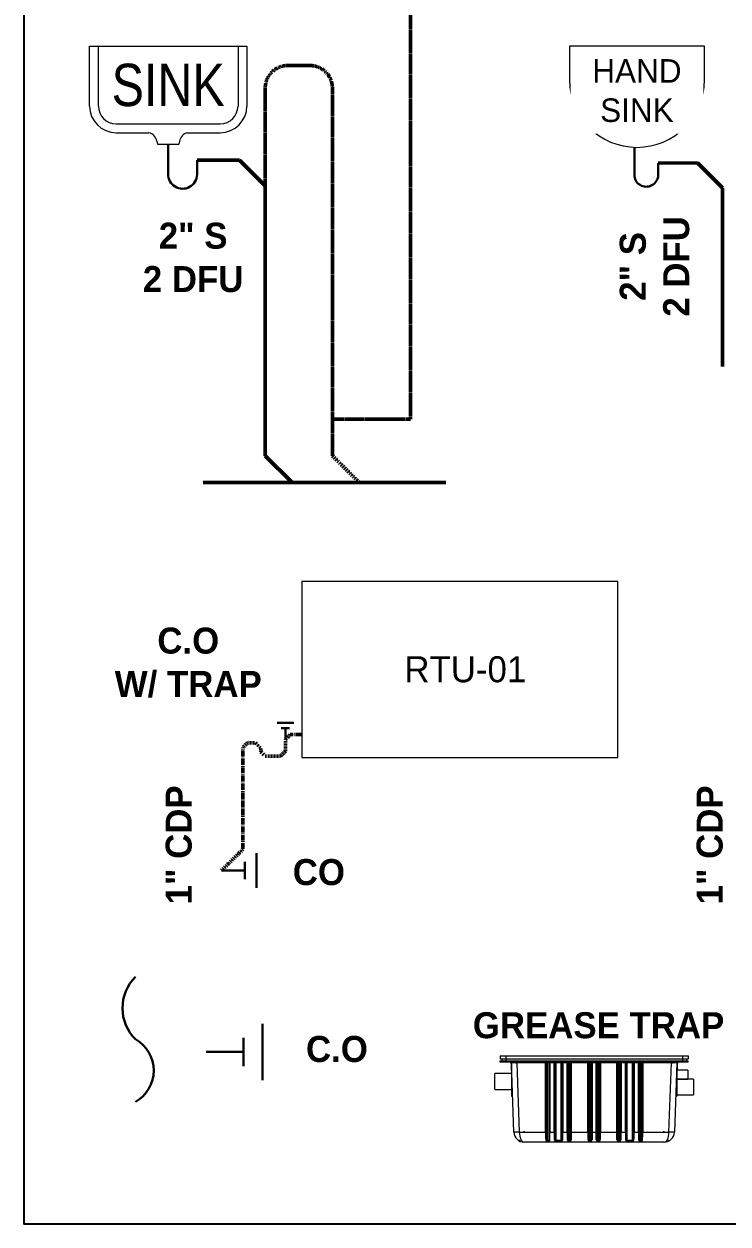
# Model space of a CAD drawing. Header units: inches. Extents: x 2025 to 34930, y -6955 to 4650.
# Drawn here: x 13358.6 to 13629, y -2790.8 to -2329.6 of the extents above; entities that cross this region are included whole.
import ezdxf
from ezdxf.enums import TextEntityAlignment as Align

# ---------------------------------------------------------------- set-up
doc = ezdxf.new("R2010")
doc.units = ezdxf.units.IN
doc.header["$MEASUREMENT"] = 0
doc.linetypes.add('DASHDOT', pattern=[1, 0.5, -0.25, 0, -0.25])
doc.linetypes.add('HIDDEN2', pattern=[0.1875, 0.125, -0.0625])
for name, color, linetype, lineweight in [('P-CDP PIPE', 62, 'DASHDOT', 50), ('P-DR-ACCESS.', 3, 'Continuous', 30), ('P-DR-PIPE', 30, 'Continuous', 50), ('P-DR-TEXT', 7, 'Continuous', 25), ('P-RISER-FIXT', 21, 'Continuous', 20), ('P-VENT', 132, 'HIDDEN2', 50)]:
    doc.layers.add(name, color=color, linetype=linetype, lineweight=lineweight)
doc.styles.add('ARIAL_NARROW', font='ARIALN.TTF')
doc.styles.add('BOO', font='GOTHIC.TTF', dxfattribs={"height": 6})

# ---------------------------------------------------------------- blocks, each defined once
blk = doc.blocks.new('A$Cb49b8052')
for p, q in [((-6, 3), (-6, -3)), ((-4, 1.5), (-4, -1.5)), ((-4, 0), (0, 0))]:
    blk.add_line(p, q)
blk = doc.blocks.new('A$Cdb63912b')
at = {"layer": 'P-RISER-FIXT'}
for p, q in [((-14.88, 18.56), (14.88, 18.56)), ((-14.88, 7.21), (-14.88, 18.56)), ((-13.2, 7.21), (-13.2, 18.56)), ((13.2, 18.56), (13.2, 7.21)), ((14.88, 18.56), (14.88, 7.21)), ((-9.82, 3.84), (9.82, 3.84)), ((-9.82, 2.15), (-3.63, 2.15)), ((-2.12, 0.53), (-2.03, 0)), ((-2.03, 0), (2.03, 0)), ((2.12, 0.53), (2.03, 0)), ((3.63, 2.15), (9.82, 2.15))]:
    blk.add_line(p, q, dxfattribs=at)
for centre, radius, start, end in [((-9.82, 7.21), 5.06, 180, 270), ((-9.82, 7.21), 3.38, 180, 270), ((9.82, 7.21), 5.06, 270, 0), ((9.82, 7.21), 3.38, 270, 0), ((-4.12, 0.18), 2.03, 10, 76.0928), ((4.12, 0.18), 2.03, 103.9072, 170)]:
    blk.add_arc(centre, radius, start, end, dxfattribs=at)
at = {"layer": 'P-RISER-FIXT', "style": 'ARIAL_NARROW'}
blk.add_text('SINK', height=8, rotation=360, dxfattribs=at).set_placement((0, 11.2), align=Align.MIDDLE_CENTER)
blk = doc.blocks.new('A$Cf21255d8')
for centre, radius, start, end in [((11.9, 12), 16.9, 134.7603, 225.2397), ((-6.79, -12), 13.79, 299.4871, 60.5129)]:
    blk.add_arc(centre, radius, start, end)
blk = doc.blocks.new('A$C98944e17')
blk.add_lwpolyline([(16.68, 83.4), (16.68, 75.06, -1), (-16.68, 75.06), (-16.68, 83.4)], format="xyb", close=True)
blk = doc.blocks.new('HS')
at = {"xscale": -1.555996796130919, "yscale": 1.555996796130919, "zscale": 1.555996796130919}
blk.add_blockref('A$C98944e17', (0, -112.59), dxfattribs=at)
at = {"insert": (0, 0), "char_height": 9.054, "width": 41.8482, "attachment_point": 5, "style": 'BOO', "bg_fill": 2}
blk.add_mtext('HAND\\PSINK', dxfattribs=at)
blk = doc.blocks.new('SW_CENTERMARKSYMBOL_0')
at = {"color": 0, "linetype": 'Continuous', "lineweight": 0}
for q in [(-0.007, 0), (0, 0.007), (0, -0.007), (0.007, 0)]:
    blk.add_line((0, 0), q, dxfattribs=at)
blk = doc.blocks.new('SW_CENTERMARKSYMBOL_1')
at = {"color": 0, "linetype": 'Continuous', "lineweight": 0}
for q in [(-0.007, 0), (0, 0.007), (0, -0.007), (0.007, 0)]:
    blk.add_line((0, 0), q, dxfattribs=at)
blk = doc.blocks.new('SW_CENTERMARKSYMBOL_2')
at = {"color": 0, "linetype": 'Continuous', "lineweight": 0}
for q in [(-0.007, 0), (0, 0.007), (0, -0.007), (0.007, 0)]:
    blk.add_line((0, 0), q, dxfattribs=at)
blk = doc.blocks.new('SW_CENTERMARKSYMBOL_3')
at = {"color": 0, "linetype": 'Continuous', "lineweight": 0}
for q in [(-0.007, 0), (0, 0.007), (0, -0.007), (0.007, 0)]:
    blk.add_line((0, 0), q, dxfattribs=at)
blk = doc.blocks.new('SW_CENTERMARKSYMBOL_4')
at = {"color": 0, "linetype": 'Continuous', "lineweight": 0}
for q in [(-0.007, 0), (0, 0.007), (0, -0.007), (0.007, 0)]:
    blk.add_line((0, 0), q, dxfattribs=at)
blk = doc.blocks.new('SW_CENTERMARKSYMBOL_5')
at = {"color": 0, "linetype": 'Continuous', "lineweight": 0}
for q in [(-0.007, 0), (0, 0.007), (0, -0.007), (0.007, 0)]:
    blk.add_line((0, 0), q, dxfattribs=at)
blk = doc.blocks.new('SW_CENTERMARKSYMBOL_6')
at = {"color": 0, "linetype": 'Continuous', "lineweight": 0}
for q in [(-0.007, 0), (0, 0.007), (0, -0.007), (0.007, 0)]:
    blk.add_line((0, 0), q, dxfattribs=at)
blk = doc.blocks.new('SW_CENTERMARKSYMBOL_7')
at = {"color": 0, "linetype": 'Continuous', "lineweight": 0}
for q in [(-0.007, 0), (0, 0.007), (0, -0.007), (0.007, 0)]:
    blk.add_line((0, 0), q, dxfattribs=at)
blk = doc.blocks.new('SW_CENTERMARKSYMBOL_8')
at = {"color": 0, "linetype": 'Continuous', "lineweight": 0}
for q in [(-0.007, 0), (0, 0.007), (0, -0.007), (0.007, 0)]:
    blk.add_line((0, 0), q, dxfattribs=at)
blk = doc.blocks.new('SW_CENTERMARKSYMBOL_9')
at = {"color": 0, "linetype": 'Continuous', "lineweight": 0}
for q in [(-0.007, 0), (0, 0.007), (0, -0.007), (0.007, 0)]:
    blk.add_line((0, 0), q, dxfattribs=at)
blk = doc.blocks.new('SW_CENTERMARKSYMBOL_10')
at = {"color": 0, "linetype": 'Continuous', "lineweight": 0}
for q in [(-0.007, 0), (0, 0.007), (0, -0.007), (0.007, 0)]:
    blk.add_line((0, 0), q, dxfattribs=at)
blk = doc.blocks.new('SW_CENTERMARKSYMBOL_11')
at = {"color": 0, "linetype": 'Continuous', "lineweight": 0}
for q in [(-0.007, 0), (0, 0.007), (0, -0.007), (0.007, 0)]:
    blk.add_line((0, 0), q, dxfattribs=at)
blk = doc.blocks.new('GT')
at = {"linetype": 'Continuous', "lineweight": 15}
for p, q in [((-36.05, 0), (-36.05, -1.06)), ((-36.05, 0), (-33.93, 0)), ((-33.93, 0), (-33.93, -1.06)), ((-33.93, 0), (33.93, 0)), ((33.93, 0), (33.93, -1.06)), ((33.93, 0), (36.05, 0)), ((36.05, 0), (36.05, -1.06)), ((-36.05, -1.06), (-33.93, -1.06)), ((-36.05, -2.42), (-36.05, -1.86)), ((-36.05, -1.86), (-33.93, -1.86)), ((-33.93, -2.42), (-36.05, -2.42)), ((-35.52, -1.06), (-35.52, -1.86)), ((-33.93, -1.06), (-33.93, -1.86)), ((-33.93, -1.06), (33.93, -1.06)), ((-33.93, -1.86), (33.93, -1.86)), ((-33.93, -2.42), (-33.93, -1.86)), ((33.93, -2.42), (-33.93, -2.42)), ((-31.92, -4.11), (-31.78, -4.11)), ((-31.92, -4.11), (-31.92, -4.27)), ((-31.92, -4.27), (-31.78, -4.27)), ((-31.92, -4.27), (-31.92, -5.7)), ((-30.86, -29.25), (-31.78, -2.67)), ((-31.78, -2.67), (-31.78, -12.13)), ((-29.66, -2.67), (-29.66, -2.42)), ((-18.66, -2.67), (-29.66, -2.67)), ((-29.66, -2.67), (-28.74, -29.25)), ((-18.66, -2.67), (-18.66, -2.42)), ((-18.66, -29.25), (-18.66, -2.67)), ((-18.4, -2.68), (-18.4, -29.24)), ((-18.36, -2.68), (-18.4, -2.68)), ((-18.36, -32.01), (-18.36, -2.68)), ((-18.09, -2.67), (-18.09, -2.42)), ((-17.33, -2.67), (-18.09, -2.67)), ((-18.09, -2.67), (-18.09, -32.38)), ((-17.28, -2.68), (-17.33, -2.68)), ((-17.33, -32.21), (-17.33, -2.68)), ((-17.28, -29.24), (-17.28, -2.68)), ((-17.01, -2.67), (-17.01, -2.42)), ((-15.35, -2.67), (-17.01, -2.67)), ((-17.01, -2.67), (-17.01, -29.25)), ((-15.35, -2.67), (-15.35, -2.42)), ((-15.35, -29.25), (-15.35, -2.67)), ((-15.08, -2.68), (-15.08, -29.24)), ((-15.04, -2.68), (-15.08, -2.68)), ((-15.04, -32.01), (-15.04, -2.68)), ((-14.77, -2.67), (-14.77, -2.42)), ((-12.61, -2.67), (-14.77, -2.67)), ((-14.77, -2.67), (-14.77, -32.38)), ((-12.61, -2.67), (-12.61, -2.42)), ((-12.61, -32.38), (-12.61, -2.67)), ((-12.3, -2.68), (-12.34, -2.68)), ((-12.34, -2.68), (-12.34, -32.01)), ((-12.3, -29.24), (-12.3, -2.68)), ((-12.03, -2.67), (-12.03, -2.42)), ((-10.37, -2.67), (-12.03, -2.67)), ((-12.03, -2.67), (-12.03, -29.25)), ((-10.37, -2.67), (-10.37, -2.42)), ((-10.37, -29.25), (-10.37, -2.67)), ((-10.11, -2.68), (-10.11, -29.24)), ((-10.06, -2.68), (-10.11, -2.68)), ((-10.06, -32.01), (-10.06, -2.68)), ((-9.8, -2.67), (-9.8, -2.42)), ((-9.3, -2.67), (-9.8, -2.67)), ((-9.8, -2.67), (-9.8, -32.38)), ((-9.3, -2.67), (-9.3, -2.42)), ((-9.3, -32.38), (-9.3, -2.67)), ((-9.03, -29.24), (-9.03, -2.68)), ((-8.77, -2.67), (-8.77, -2.42)), ((-2.42, -2.67), (-8.77, -2.67)), ((-8.77, -2.67), (-8.77, -29.25)), ((-2.42, -2.67), (-2.42, -2.42)), ((-2.42, -29.25), (-2.42, -2.67)), ((-2.16, -2.68), (-2.16, -29.24)), ((-2.11, -2.68), (-2.16, -2.68)), ((-2.11, -32.01), (-2.11, -2.68)), ((-1.85, -2.67), (-1.85, -2.42)), ((-1.35, -2.67), (-1.85, -2.67)), ((-1.85, -2.67), (-1.85, -32.38)), ((-1.35, -2.67), (-1.35, -2.42)), ((-1.35, -32.38), (-1.35, -2.67)), ((-1.09, -29.24), (-1.09, -2.68)), ((-0.82, -2.67), (-0.82, -2.42)), ((0.82, -2.67), (-0.82, -2.67)), ((-0.82, -2.67), (-0.82, -29.25)), ((0.82, -2.67), (0.82, -2.42)), ((0.82, -29.25), (0.82, -2.67)), ((1.09, -2.68), (1.09, -29.24)), ((1.35, -2.67), (1.35, -2.42)), ((1.85, -2.67), (1.35, -2.67)), ((1.35, -2.67), (1.35, -32.38)), ((1.85, -2.67), (1.85, -2.42)), ((1.85, -32.38), (1.85, -2.67)), ((2.16, -2.68), (2.11, -2.68)), ((2.11, -2.68), (2.11, -32.01)), ((2.16, -29.24), (2.16, -2.68)), ((2.42, -2.67), (2.42, -2.42)), ((8.77, -2.67), (2.42, -2.67)), ((2.42, -2.67), (2.42, -29.25)), ((8.77, -2.67), (8.77, -2.42)), ((8.77, -29.25), (8.77, -2.67)), ((9.03, -2.68), (9.03, -29.24)), ((9.3, -2.67), (9.3, -2.42)), ((9.3, -2.67), (9.3, -32.38)), ((9.8, -2.67), (9.3, -2.67)), ((9.8, -2.67), (9.8, -2.42)), ((9.8, -32.38), (9.8, -2.67)), ((10.11, -2.68), (10.06, -2.68)), ((10.06, -2.68), (10.06, -32.01)), ((10.11, -29.24), (10.11, -2.68)), ((10.37, -2.67), (10.37, -2.42)), ((12.03, -2.67), (10.37, -2.67)), ((10.37, -2.67), (10.37, -29.25)), ((12.03, -2.67), (12.03, -2.42)), ((12.03, -29.25), (12.03, -2.67)), ((12.3, -2.68), (12.3, -29.24)), ((12.34, -2.68), (12.3, -2.68)), ((12.34, -32.01), (12.34, -2.68)), ((12.61, -2.67), (12.61, -2.42)), ((14.77, -2.67), (12.61, -2.67)), ((12.61, -2.67), (12.61, -32.38)), ((14.77, -2.67), (14.77, -2.42)), ((14.77, -32.38), (14.77, -2.67)), ((15.08, -2.68), (15.04, -2.68)), ((15.04, -2.68), (15.04, -32.01)), ((15.08, -29.24), (15.08, -2.68)), ((15.35, -2.67), (15.35, -2.42)), ((17.01, -2.67), (15.35, -2.67)), ((15.35, -2.67), (15.35, -29.25)), ((17.01, -2.67), (17.01, -2.42)), ((17.01, -29.25), (17.01, -2.67)), ((17.28, -2.68), (17.28, -29.24)), ((17.32, -2.68), (17.28, -2.68)), ((17.32, -32.01), (17.32, -2.68)), ((17.58, -2.67), (17.58, -2.42)), ((18.09, -2.67), (17.58, -2.67)), ((17.58, -2.67), (17.58, -32.38)), ((18.09, -2.67), (18.09, -2.42)), ((18.09, -32.38), (18.09, -2.67)), ((18.4, -2.68), (18.36, -2.68)), ((18.36, -2.68), (18.36, -32.01)), ((18.4, -29.24), (18.4, -2.68)), ((18.66, -2.42), (18.66, -2.67)), ((29.66, -2.67), (18.66, -2.67)), ((18.66, -2.67), (18.66, -29.25)), ((28.74, -29.25), (29.66, -2.67)), ((29.66, -2.42), (29.66, -2.67)), ((31.78, -2.67), (30.86, -29.25)), ((31.78, -2.67), (31.78, -12.13)), ((32.05, -2.99), (31.78, -2.99)), ((32.05, -3.78), (31.78, -3.78)), ((32.05, -3.97), (31.78, -3.97)), ((32.05, -3.78), (32.05, -2.99)), ((33.93, -1.06), (33.93, -1.86)), ((33.93, -1.06), (36.05, -1.06)), ((33.93, -2.42), (33.93, -1.86)), ((33.93, -1.86), (36.05, -1.86)), ((36.05, -2.42), (33.93, -2.42)), ((35.52, -1.06), (35.52, -1.86)), ((36.05, -2.42), (36.05, -1.86)), ((-31.78, -6.76), (-38.15, -6.76)), ((-38.15, -9.81), (-38.15, -6.76)), ((-31.92, -5.7), (-31.78, -5.7)), ((32.05, -4.81), (31.78, -4.81)), ((32.05, -5.64), (31.78, -5.64)), ((31.78, -8.87), (36.02, -8.87)), ((38.15, -8.88), (31.78, -8.88)), ((36.02, -5.44), (32.05, -5.44)), ((36.02, -5.44), (36.02, -8.87)), ((38.15, -8.88), (38.15, -14.98)), ((-38.15, -12.86), (-38.15, -9.81)), ((-38.15, -12.86), (-31.78, -12.86)), ((-31.78, -12.13), (-31.45, -12.13)), ((-31.78, -12.13), (-31.78, -15.4)), ((31.45, -12.13), (31.78, -12.13)), ((31.78, -12.13), (31.78, -15.4)), ((-31.78, -15.4), (-31.34, -15.4)), ((31.34, -15.4), (31.78, -15.4)), ((31.78, -14.98), (38.15, -14.98)), ((-28.74, -29.25), (-18.66, -29.25)), ((-17.01, -29.25), (-15.35, -29.25)), ((-12.03, -29.25), (-10.37, -29.25)), ((-9.03, -32), (-9.03, -29.24)), ((-8.77, -29.25), (-2.42, -29.25)), ((-8.77, -29.25), (-8.77, -32.2)), ((-1.09, -32), (-1.09, -29.24)), ((-0.82, -29.25), (0.82, -29.25)), ((-0.82, -29.25), (-0.82, -32.2)), ((0.82, -32.2), (0.82, -29.25)), ((1.09, -29.24), (1.09, -32)), ((2.42, -29.25), (8.77, -29.25)), ((8.77, -32.2), (8.77, -29.25)), ((9.03, -29.24), (9.03, -32)), ((10.37, -29.25), (12.03, -29.25)), ((15.35, -29.25), (17.01, -29.25)), ((18.66, -29.25), (28.74, -29.25)), ((-28.7, -32.68), (-28.69, -32.68)), ((26.83, -33.14), (-26.83, -33.14)), ((-18.09, -32.38), (-17.29, -32.38)), ((-18.09, -32.38), (-18.09, -32.61)), ((-17.07, -32.61), (-18.09, -32.61)), ((-14.77, -32.38), (-12.61, -32.38)), ((-14.77, -32.38), (-14.77, -32.61)), ((-12.61, -32.61), (-14.77, -32.61)), ((-12.61, -32.61), (-12.61, -32.38)), ((-9.8, -32.38), (-9.3, -32.38)), ((-9.8, -32.38), (-9.8, -32.61)), ((-9.3, -32.61), (-9.8, -32.61)), ((-9.3, -32.61), (-9.3, -32.38)), ((-1.85, -32.38), (-1.35, -32.38)), ((-1.85, -32.38), (-1.85, -32.61)), ((-1.35, -32.61), (-1.85, -32.61)), ((-1.35, -32.61), (-1.35, -32.38)), ((1.35, -32.38), (1.85, -32.38)), ((1.35, -32.38), (1.35, -32.61)), ((1.85, -32.61), (1.35, -32.61)), ((1.85, -32.61), (1.85, -32.38)), ((9.3, -32.38), (9.8, -32.38)), ((9.3, -32.38), (9.3, -32.61)), ((9.8, -32.61), (9.3, -32.61)), ((9.8, -32.61), (9.8, -32.38)), ((12.61, -32.38), (14.77, -32.38)), ((12.61, -32.38), (12.61, -32.61)), ((14.77, -32.61), (12.61, -32.61)), ((14.77, -32.61), (14.77, -32.38)), ((17.58, -32.38), (18.09, -32.38)), ((17.58, -32.38), (17.58, -32.61)), ((18.09, -32.61), (17.58, -32.61)), ((18.09, -32.61), (18.09, -32.38))]:
    blk.add_line(p, q, dxfattribs=at)
at = {"linetype": 'Continuous', "lineweight": 15, "flags": 128}
for points in [[(-28.74, -29.25), (-28.99, -29.26), (-29.24, -29.26), (-29.49, -29.27), (-29.72, -29.27), (-29.94, -29.28), (-30.14, -29.28), (-30.32, -29.28), (-30.48, -29.28), (-30.61, -29.27), (-30.72, -29.27), (-30.79, -29.26), (-30.84, -29.26), (-30.86, -29.25)], [(30.86, -29.25), (30.84, -29.26), (30.79, -29.26), (30.72, -29.27), (30.61, -29.27), (30.48, -29.28), (30.32, -29.28), (30.14, -29.28), (29.94, -29.28), (29.72, -29.27), (29.49, -29.27), (29.24, -29.26), (28.99, -29.26), (28.74, -29.25)]]:
    blk.add_lwpolyline(points, dxfattribs=at)
at = {"linetype": 'Continuous', "lineweight": 15}
for centre, radius, start, end in [((-32.05, -2.68), 0.265, 2, 90), ((-18.14, -2.68), 0.265, 90.0173, 179.948), ((-18.09, -2.68), 0.265, 90.0173, 179.948), ((-18.15, -4.74), 2.06, 88.248, 95.6125), ((-17.54, -2.68), 0.265, 0.0521, 89.9828), ((-14.82, -2.68), 0.265, 90.0176, 179.9474), ((-14.77, -2.68), 0.265, 90.0176, 179.9474), ((-14.84, -4.74), 2.06, 88.248, 95.6124), ((-12.61, -2.68), 0.265, 0.0526, 89.9824), ((-12.54, -4.74), 2.06, 84.3875, 91.752), ((-12.56, -2.68), 0.265, 0.0526, 89.9824), ((-9.84, -2.68), 0.265, 90.0174, 179.9476), ((-9.8, -2.68), 0.265, 90.0174, 179.9477), ((-9.86, -4.74), 2.06, 88.248, 95.6124), ((-9.3, -2.68), 0.265, 0, 90), ((-9.23, -4.58), 1.91, 84.0133, 91.9891), ((-1.89, -2.68), 0.265, 90.0175, 179.9476), ((-1.85, -2.68), 0.265, 90.0174, 179.9477), ((-1.91, -4.74), 2.06, 88.248, 95.6125), ((-1.35, -2.68), 0.265, 0, 90), ((-1.29, -4.58), 1.91, 84.0133, 91.9891), ((1.35, -2.68), 0.265, 90, 180), ((1.29, -4.58), 1.91, 88.0109, 95.9867), ((1.85, -2.68), 0.265, 0.0523, 89.9826), ((1.91, -4.74), 2.06, 84.3875, 91.752), ((1.89, -2.68), 0.265, 0.0524, 89.9825), ((9.3, -2.68), 0.265, 90, 180), ((9.23, -4.58), 1.91, 88.0109, 95.9867), ((9.8, -2.68), 0.265, 0.0523, 89.9826), ((9.86, -4.74), 2.06, 84.3876, 91.752), ((9.84, -2.68), 0.265, 0.0524, 89.9826), ((12.56, -2.68), 0.265, 90.0176, 179.9474), ((12.61, -2.68), 0.265, 90.0176, 179.9474), ((12.54, -4.74), 2.06, 88.248, 95.6125), ((14.77, -2.68), 0.265, 0.0526, 89.9824), ((14.84, -4.74), 2.06, 84.3876, 91.752), ((14.82, -2.68), 0.265, 0.0526, 89.9824), ((17.54, -2.68), 0.265, 90.0172, 179.9479), ((17.58, -2.68), 0.265, 90.0172, 179.9479), ((17.52, -4.74), 2.06, 88.248, 95.6125), ((18.09, -2.68), 0.265, 0.052, 89.9827), ((18.15, -4.74), 2.06, 84.3875, 91.752), ((18.14, -2.68), 0.265, 0.052, 89.9827), ((32.05, -2.68), 0.265, 90, 178), ((-26.83, -29.11), 4.03, 182, 270), ((-18.6, -27.19), 2.06, 268.2485, 275.6117), ((-18.6, -31.97), 0.247, 265.068, 350.1912), ((-17.07, -27.19), 2.06, 264.3882, 271.7516), ((-15.28, -27.19), 2.06, 268.2485, 275.6118), ((-15.28, -31.97), 0.247, 265.0678, 350.1917), ((-12.1, -31.97), 0.247, 189.8088, 274.932), ((-12.1, -27.19), 2.06, 264.3882, 271.7516), ((-10.31, -27.19), 2.06, 268.2484, 275.6118), ((-10.3, -31.97), 0.247, 265.0679, 350.1915), ((-8.83, -27.34), 1.91, 264.0133, 271.9892), ((-8.8, -31.96), 0.24, 188.4865, 276.5029), ((-2.36, -27.19), 2.06, 268.2485, 275.6118), ((-2.36, -31.97), 0.247, 265.0679, 350.1914), ((-0.89, -27.34), 1.91, 264.0133, 271.9892), ((-0.85, -31.96), 0.24, 188.4865, 276.5029), ((0.89, -27.34), 1.91, 268.0108, 275.9867), ((0.85, -31.96), 0.24, 263.4971, 351.5135), ((2.36, -31.97), 0.247, 189.8086, 274.9321), ((2.36, -27.19), 2.06, 264.3882, 271.7515), ((8.83, -27.34), 1.91, 268.0108, 275.9867), ((8.8, -31.96), 0.24, 263.4971, 351.5135), ((10.3, -31.97), 0.247, 189.8085, 274.9321), ((10.31, -27.19), 2.06, 264.3882, 271.7516), ((12.1, -27.19), 2.06, 268.2484, 275.6118), ((12.1, -31.97), 0.247, 265.068, 350.1912), ((15.28, -31.97), 0.247, 189.8083, 274.9322), ((15.28, -27.19), 2.06, 264.3882, 271.7515), ((17.07, -27.19), 2.06, 268.2484, 275.6118), ((17.08, -31.97), 0.247, 265.068, 350.1912), ((18.6, -31.97), 0.247, 189.8088, 274.932), ((18.6, -27.19), 2.06, 264.3883, 271.7515), ((26.83, -29.11), 4.03, 270, 358)]:
    blk.add_arc(centre, radius, start, end, dxfattribs=at)
for centre, major_axis, ratio, start_param, end_param in [((-29.66, -2.68), (2.12, -0.01), 0.004353, 1.572185, 3.141764), ((-18.66, -2.68), (0.265, 0), 0.034899, 0.034928, 1.570796), ((-17.58, -2.68), (0, 0.265), 0.965689, 4.747296, 6.283185), ((-17.59, -2.68), (0.226, 0.139), 0.998638, 5.730464, 5.764152), ((-17.01, -2.68), (0.265, 0), 0.034899, 1.570796, 3.106665), ((-15.35, -2.68), (0.265, 0), 0.034899, 0.034928, 1.570796), ((-12.03, -2.68), (0.265, 0), 0.034899, 1.570796, 3.106665), ((-10.37, -2.68), (0.265, 0), 0.034899, 0.034928, 1.570796), ((-8.77, -2.68), (0.265, 0), 0.034899, 1.570796, 3.141593), ((-2.42, -2.68), (0.265, 0), 0.034899, 0.034928, 1.570796), ((-0.82, -2.68), (0.265, 0), 0.034899, 1.570796, 3.141593), ((0.82, -2.68), (0.265, 0), 0.034899, 0, 1.570796), ((2.42, -2.68), (0.265, 0), 0.034899, 1.570796, 3.106665), ((8.77, -2.68), (0.265, 0), 0.034899, 0, 1.570796), ((10.37, -2.68), (0.265, 0), 0.034899, 1.570796, 3.106665), ((12.03, -2.68), (0.265, 0), 0.034899, 0.034928, 1.570796), ((15.35, -2.68), (0.265, 0), 0.034899, 1.570796, 3.106665), ((17.01, -2.68), (0.265, 0), 0.034899, 0.034928, 1.570796), ((18.66, -2.68), (0.265, 0), 0.034899, 1.570796, 3.106665), ((29.66, -2.68), (2.12, 0.01), 0.004353, 6.283014, 7.852593), ((-26.83, -29.11), (0, 4.03), 0.473684, 1.605703, 3.141593), ((-18.53, -29.11), (0, 4.03), 0.032623, 1.60574, 2.452311), ((-18.27, -29.11), (0, 3.76), 0.034921, 1.605746, 2.452316), ((-17.41, -29.11), (0, 3.76), 0.034921, 3.743402, 4.67744), ((-17.14, -29.11), (0, 4.03), 0.032623, 3.661279, 4.677445), ((-15.22, -29.11), (0, 4.03), 0.032623, 1.60574, 2.452311), ((-14.95, -29.11), (0, 3.76), 0.034921, 1.605746, 2.452316), ((-12.43, -29.11), (0, 3.76), 0.034921, 3.830869, 4.67744), ((-12.16, -29.11), (0, 4.03), 0.032623, 3.830874, 4.677445), ((-10.24, -29.11), (0, 4.03), 0.032623, 1.60574, 2.452311), ((-9.97, -29.11), (0, 3.76), 0.034921, 1.605746, 2.452316), ((-2.29, -29.11), (0, 4.03), 0.032623, 1.60574, 2.452311), ((-2.03, -29.11), (0, 3.76), 0.034921, 1.605746, 2.452316), ((2.03, -29.11), (0, 3.76), 0.034921, 3.830869, 4.67744), ((2.29, -29.11), (0, 4.03), 0.032623, 3.830874, 4.677445), ((9.97, -29.11), (0, 3.76), 0.034921, 3.830869, 4.67744), ((10.24, -29.11), (0, 4.03), 0.032623, 3.830874, 4.677445), ((12.16, -29.11), (0, 4.03), 0.032623, 1.60574, 2.452311), ((12.43, -29.11), (0, 3.76), 0.034921, 1.605746, 2.452316), ((14.95, -29.11), (0, 3.76), 0.034921, 3.830869, 4.67744), ((15.22, -29.11), (0, 4.03), 0.032623, 3.830874, 4.677445), ((17.14, -29.11), (0, 4.03), 0.032623, 1.60574, 2.452311), ((17.41, -29.11), (0, 3.76), 0.034921, 1.605746, 2.452316), ((18.27, -29.11), (0, 3.76), 0.034921, 3.830869, 4.67744), ((18.53, -29.11), (0, 4.03), 0.032623, 3.830874, 4.677445), ((26.83, -29.11), (0, 4.03), 0.473684, 3.141593, 4.677482)]:
    blk.add_ellipse(centre, major_axis=major_axis, ratio=ratio, start_param=start_param, end_param=end_param, dxfattribs=at)
for points, knots in [([(32.05, -4.81), (32.05, -4.73), (32.05, -4.57), (32.05, -4.34), (32.05, -4.14), (32.05, -4), (32.05, -3.98), (32.05, -3.97)], [0, 0, 0, 0, 0.186837, 0.373662, 0.56041, 0.780222, 1, 1, 1, 1]), ([(32.05, -5.64), (32.05, -5.63), (32.05, -5.62), (32.05, -5.51), (32.05, -5.36), (32.05, -5.19), (32.05, -5), (32.05, -4.87), (32.05, -4.81)], [0, 0, 0, 0, 0.186635, 0.373088, 0.559726, 0.706483, 0.853193, 1, 1, 1, 1]), ([(-18.62, -32.22), (-18.62, -32.27), (-18.61, -32.32), (-18.58, -32.38), (-18.56, -32.41), (-18.53, -32.45), (-18.51, -32.47), (-18.47, -32.5), (-18.44, -32.52), (-18.4, -32.54), (-18.38, -32.55), (-18.35, -32.56), (-18.34, -32.57), (-18.3, -32.58), (-18.28, -32.58), (-18.25, -32.59), (-18.23, -32.59), (-18.17, -32.6), (-18.13, -32.61), (-18.09, -32.61)], [0, 0, 0, 0, 0.25, 0.25, 0.375, 0.375, 0.5, 0.5, 0.625, 0.625, 0.6875, 0.6875, 0.75, 0.75, 0.8125, 0.8125, 0.875, 0.875, 1, 1, 1, 1]), ([(-18.09, -32.38), (-18.12, -32.38), (-18.14, -32.38), (-18.18, -32.37), (-18.2, -32.35), (-18.23, -32.34), (-18.24, -32.33), (-18.25, -32.31), (-18.26, -32.31), (-18.28, -32.28), (-18.29, -32.27), (-18.31, -32.23), (-18.32, -32.21), (-18.33, -32.17), (-18.34, -32.15), (-18.35, -32.09), (-18.35, -32.05), (-18.36, -32.01)], [0, 0, 0, 0, 0.125, 0.125, 0.25, 0.25, 0.3125, 0.3125, 0.375, 0.375, 0.5, 0.5, 0.625, 0.625, 0.75, 0.75, 1, 1, 1, 1]), ([(-17.29, -32.38), (-17.3, -32.36), (-17.31, -32.33), (-17.33, -32.27), (-17.33, -32.24), (-17.33, -32.21)], [0, 0, 0, 0, 0.5, 0.5, 1, 1, 1, 1]), ([(-15.3, -32.22), (-15.3, -32.27), (-15.29, -32.32), (-15.26, -32.38), (-15.24, -32.41), (-15.21, -32.45), (-15.19, -32.47), (-15.15, -32.5), (-15.12, -32.52), (-15.08, -32.54), (-15.07, -32.55), (-15.03, -32.56), (-15.02, -32.57), (-14.98, -32.58), (-14.97, -32.58), (-14.93, -32.59), (-14.91, -32.59), (-14.85, -32.6), (-14.81, -32.61), (-14.77, -32.61)], [0, 0, 0, 0, 0.25, 0.25, 0.375, 0.375, 0.5, 0.5, 0.625, 0.625, 0.6875, 0.6875, 0.75, 0.75, 0.8125, 0.8125, 0.875, 0.875, 1, 1, 1, 1]), ([(-14.77, -32.38), (-14.8, -32.38), (-14.82, -32.38), (-14.87, -32.37), (-14.89, -32.35), (-14.91, -32.34), (-14.92, -32.33), (-14.94, -32.31), (-14.94, -32.31), (-14.96, -32.28), (-14.97, -32.27), (-14.99, -32.23), (-15, -32.21), (-15.02, -32.17), (-15.02, -32.15), (-15.03, -32.09), (-15.04, -32.05), (-15.04, -32.01)], [0, 0, 0, 0, 0.125, 0.125, 0.25, 0.25, 0.3125, 0.3125, 0.375, 0.375, 0.5, 0.5, 0.625, 0.625, 0.75, 0.75, 1, 1, 1, 1]), ([(-12.34, -32.01), (-12.34, -32.05), (-12.35, -32.09), (-12.36, -32.15), (-12.37, -32.17), (-12.38, -32.21), (-12.39, -32.23), (-12.41, -32.27), (-12.42, -32.28), (-12.44, -32.31), (-12.46, -32.33), (-12.49, -32.35), (-12.49, -32.35), (-12.51, -32.36), (-12.53, -32.37), (-12.56, -32.38), (-12.58, -32.38), (-12.61, -32.38)], [0, 0, 0, 0, 0.25, 0.25, 0.375, 0.375, 0.5, 0.5, 0.625, 0.625, 0.75, 0.75, 0.8125, 0.8125, 0.875, 0.875, 1, 1, 1, 1]), ([(-12.61, -32.61), (-12.59, -32.61), (-12.57, -32.6), (-12.53, -32.6), (-12.51, -32.6), (-12.45, -32.59), (-12.41, -32.58), (-12.36, -32.57), (-12.35, -32.56), (-12.31, -32.55), (-12.3, -32.54), (-12.27, -32.53), (-12.26, -32.52), (-12.23, -32.5), (-12.22, -32.49), (-12.19, -32.47), (-12.17, -32.45), (-12.14, -32.41), (-12.12, -32.38), (-12.09, -32.32), (-12.08, -32.27), (-12.08, -32.22)], [0, 0, 0, 0, 0.0625, 0.0625, 0.125, 0.125, 0.25, 0.25, 0.3125, 0.3125, 0.375, 0.375, 0.4375, 0.4375, 0.5, 0.5, 0.625, 0.625, 0.75, 0.75, 1, 1, 1, 1]), ([(-10.33, -32.22), (-10.32, -32.27), (-10.31, -32.32), (-10.28, -32.38), (-10.27, -32.41), (-10.24, -32.45), (-10.22, -32.47), (-10.17, -32.5), (-10.15, -32.52), (-10.1, -32.54), (-10.09, -32.55), (-10.06, -32.56), (-10.04, -32.57), (-10.01, -32.58), (-9.99, -32.58), (-9.95, -32.59), (-9.93, -32.59), (-9.88, -32.6), (-9.84, -32.61), (-9.8, -32.61)], [0, 0, 0, 0, 0.25, 0.25, 0.375, 0.375, 0.5, 0.5, 0.625, 0.625, 0.6875, 0.6875, 0.75, 0.75, 0.8125, 0.8125, 0.875, 0.875, 1, 1, 1, 1]), ([(-9.8, -32.38), (-9.82, -32.38), (-9.84, -32.38), (-9.89, -32.37), (-9.91, -32.35), (-9.94, -32.34), (-9.94, -32.33), (-9.96, -32.31), (-9.97, -32.31), (-9.99, -32.28), (-10, -32.27), (-10.02, -32.23), (-10.02, -32.21), (-10.04, -32.17), (-10.04, -32.15), (-10.06, -32.09), (-10.06, -32.05), (-10.06, -32.01)], [0, 0, 0, 0, 0.125, 0.125, 0.25, 0.25, 0.3125, 0.3125, 0.375, 0.375, 0.5, 0.5, 0.625, 0.625, 0.75, 0.75, 1, 1, 1, 1]), ([(-9.03, -32), (-9.03, -32.04), (-9.04, -32.08), (-9.05, -32.14), (-9.05, -32.16), (-9.07, -32.2), (-9.07, -32.22), (-9.09, -32.26), (-9.1, -32.28), (-9.13, -32.31), (-9.15, -32.33), (-9.18, -32.35), (-9.2, -32.36), (-9.24, -32.38), (-9.25, -32.38), (-9.27, -32.38), (-9.29, -32.38), (-9.3, -32.38)], [0, 0, 0, 0, 0.25, 0.25, 0.375, 0.375, 0.5, 0.5, 0.625, 0.625, 0.75, 0.75, 0.875, 0.875, 0.9375, 0.9375, 1, 1, 1, 1]), ([(-9.3, -32.61), (-9.28, -32.61), (-9.26, -32.6), (-9.22, -32.6), (-9.2, -32.6), (-9.14, -32.59), (-9.1, -32.58), (-9.05, -32.57), (-9.03, -32.56), (-9, -32.55), (-8.98, -32.54), (-8.96, -32.52), (-8.94, -32.51), (-8.92, -32.5), (-8.9, -32.49), (-8.87, -32.46), (-8.85, -32.44), (-8.82, -32.4), (-8.81, -32.37), (-8.78, -32.3), (-8.77, -32.25), (-8.77, -32.2)], [0, 0, 0, 0, 0.0625, 0.0625, 0.125, 0.125, 0.25, 0.25, 0.3125, 0.3125, 0.375, 0.375, 0.4375, 0.4375, 0.5, 0.5, 0.625, 0.625, 0.75, 0.75, 1, 1, 1, 1]), ([(-2.38, -32.22), (-2.38, -32.27), (-2.37, -32.32), (-2.33, -32.38), (-2.32, -32.41), (-2.29, -32.45), (-2.27, -32.47), (-2.22, -32.5), (-2.2, -32.52), (-2.16, -32.54), (-2.14, -32.55), (-2.11, -32.56), (-2.09, -32.57), (-2.06, -32.58), (-2.04, -32.58), (-2, -32.59), (-1.99, -32.59), (-1.93, -32.6), (-1.89, -32.61), (-1.85, -32.61)], [0, 0, 0, 0, 0.25, 0.25, 0.375, 0.375, 0.5, 0.5, 0.625, 0.625, 0.6875, 0.6875, 0.75, 0.75, 0.8125, 0.8125, 0.875, 0.875, 1, 1, 1, 1]), ([(-1.85, -32.38), (-1.87, -32.38), (-1.9, -32.38), (-1.94, -32.37), (-1.96, -32.35), (-1.99, -32.34), (-2, -32.33), (-2.01, -32.31), (-2.02, -32.31), (-2.04, -32.28), (-2.05, -32.27), (-2.07, -32.23), (-2.08, -32.21), (-2.09, -32.17), (-2.1, -32.15), (-2.11, -32.09), (-2.11, -32.05), (-2.11, -32.01)], [0, 0, 0, 0, 0.125, 0.125, 0.25, 0.25, 0.3125, 0.3125, 0.375, 0.375, 0.5, 0.5, 0.625, 0.625, 0.75, 0.75, 1, 1, 1, 1]), ([(-1.09, -32), (-1.09, -32.04), (-1.09, -32.08), (-1.1, -32.14), (-1.11, -32.16), (-1.12, -32.2), (-1.13, -32.22), (-1.15, -32.26), (-1.16, -32.28), (-1.18, -32.31), (-1.2, -32.33), (-1.24, -32.35), (-1.26, -32.36), (-1.29, -32.38), (-1.3, -32.38), (-1.33, -32.38), (-1.34, -32.38), (-1.35, -32.38)], [0, 0, 0, 0, 0.25, 0.25, 0.375, 0.375, 0.5, 0.5, 0.625, 0.625, 0.75, 0.75, 0.875, 0.875, 0.9375, 0.9375, 1, 1, 1, 1]), ([(-1.35, -32.61), (-1.33, -32.61), (-1.31, -32.6), (-1.27, -32.6), (-1.25, -32.6), (-1.19, -32.59), (-1.15, -32.58), (-1.1, -32.57), (-1.08, -32.56), (-1.05, -32.55), (-1.04, -32.54), (-1.01, -32.52), (-1, -32.51), (-0.97, -32.5), (-0.96, -32.49), (-0.92, -32.46), (-0.91, -32.44), (-0.87, -32.4), (-0.86, -32.37), (-0.83, -32.3), (-0.82, -32.25), (-0.82, -32.2)], [0, 0, 0, 0, 0.0625, 0.0625, 0.125, 0.125, 0.25, 0.25, 0.3125, 0.3125, 0.375, 0.375, 0.4375, 0.4375, 0.5, 0.5, 0.625, 0.625, 0.75, 0.75, 1, 1, 1, 1]), ([(0.82, -32.2), (0.82, -32.25), (0.83, -32.3), (0.86, -32.37), (0.87, -32.4), (0.91, -32.44), (0.92, -32.46), (0.97, -32.5), (0.99, -32.52), (1.05, -32.55), (1.08, -32.56), (1.14, -32.58), (1.15, -32.58), (1.19, -32.59), (1.21, -32.59), (1.27, -32.6), (1.31, -32.61), (1.35, -32.61)], [0, 0, 0, 0, 0.25, 0.25, 0.375, 0.375, 0.5, 0.5, 0.625, 0.625, 0.75, 0.75, 0.8125, 0.8125, 0.875, 0.875, 1, 1, 1, 1]), ([(1.35, -32.38), (1.34, -32.38), (1.33, -32.38), (1.3, -32.38), (1.29, -32.38), (1.26, -32.36), (1.24, -32.35), (1.21, -32.33), (1.2, -32.33), (1.18, -32.31), (1.18, -32.3), (1.16, -32.28), (1.15, -32.26), (1.12, -32.2), (1.11, -32.16), (1.09, -32.08), (1.09, -32.04), (1.09, -32)], [0, 0, 0, 0, 0.0625, 0.0625, 0.125, 0.125, 0.25, 0.25, 0.3125, 0.3125, 0.375, 0.375, 0.5, 0.5, 0.75, 0.75, 1, 1, 1, 1]), ([(2.11, -32.01), (2.11, -32.05), (2.11, -32.09), (2.1, -32.15), (2.09, -32.17), (2.08, -32.21), (2.07, -32.23), (2.05, -32.27), (2.04, -32.28), (2.01, -32.31), (2, -32.33), (1.97, -32.35), (1.96, -32.35), (1.94, -32.36), (1.93, -32.37), (1.9, -32.38), (1.87, -32.38), (1.85, -32.38)], [0, 0, 0, 0, 0.25, 0.25, 0.375, 0.375, 0.5, 0.5, 0.625, 0.625, 0.75, 0.75, 0.8125, 0.8125, 0.875, 0.875, 1, 1, 1, 1]), ([(1.85, -32.61), (1.87, -32.61), (1.89, -32.6), (1.93, -32.6), (1.95, -32.6), (2.01, -32.59), (2.04, -32.58), (2.09, -32.57), (2.11, -32.56), (2.14, -32.55), (2.16, -32.54), (2.18, -32.53), (2.2, -32.52), (2.22, -32.5), (2.24, -32.49), (2.27, -32.47), (2.29, -32.45), (2.32, -32.41), (2.33, -32.38), (2.37, -32.32), (2.38, -32.27), (2.38, -32.22)], [0, 0, 0, 0, 0.0625, 0.0625, 0.125, 0.125, 0.25, 0.25, 0.3125, 0.3125, 0.375, 0.375, 0.4375, 0.4375, 0.5, 0.5, 0.625, 0.625, 0.75, 0.75, 1, 1, 1, 1]), ([(8.77, -32.2), (8.77, -32.25), (8.78, -32.3), (8.81, -32.37), (8.82, -32.4), (8.85, -32.44), (8.87, -32.46), (8.92, -32.5), (8.94, -32.52), (9, -32.55), (9.03, -32.56), (9.08, -32.58), (9.1, -32.58), (9.14, -32.59), (9.16, -32.59), (9.22, -32.6), (9.26, -32.61), (9.3, -32.61)], [0, 0, 0, 0, 0.25, 0.25, 0.375, 0.375, 0.5, 0.5, 0.625, 0.625, 0.75, 0.75, 0.8125, 0.8125, 0.875, 0.875, 1, 1, 1, 1]), ([(9.3, -32.38), (9.29, -32.38), (9.27, -32.38), (9.25, -32.38), (9.24, -32.38), (9.2, -32.36), (9.18, -32.35), (9.16, -32.33), (9.15, -32.33), (9.13, -32.31), (9.12, -32.3), (9.1, -32.28), (9.09, -32.26), (9.06, -32.2), (9.05, -32.16), (9.04, -32.08), (9.03, -32.04), (9.03, -32)], [0, 0, 0, 0, 0.0625, 0.0625, 0.125, 0.125, 0.25, 0.25, 0.3125, 0.3125, 0.375, 0.375, 0.5, 0.5, 0.75, 0.75, 1, 1, 1, 1]), ([(10.06, -32.01), (10.06, -32.05), (10.06, -32.09), (10.04, -32.15), (10.04, -32.17), (10.02, -32.21), (10.02, -32.23), (10, -32.27), (9.99, -32.28), (9.96, -32.31), (9.94, -32.33), (9.92, -32.35), (9.91, -32.35), (9.89, -32.36), (9.88, -32.37), (9.84, -32.38), (9.82, -32.38), (9.8, -32.38)], [0, 0, 0, 0, 0.25, 0.25, 0.375, 0.375, 0.5, 0.5, 0.625, 0.625, 0.75, 0.75, 0.8125, 0.8125, 0.875, 0.875, 1, 1, 1, 1]), ([(9.8, -32.61), (9.82, -32.61), (9.84, -32.6), (9.88, -32.6), (9.9, -32.6), (9.95, -32.59), (9.99, -32.58), (10.04, -32.57), (10.06, -32.56), (10.09, -32.55), (10.1, -32.54), (10.13, -32.53), (10.15, -32.52), (10.17, -32.5), (10.18, -32.49), (10.22, -32.47), (10.24, -32.45), (10.27, -32.41), (10.28, -32.38), (10.31, -32.32), (10.32, -32.27), (10.33, -32.22)], [0, 0, 0, 0, 0.0625, 0.0625, 0.125, 0.125, 0.25, 0.25, 0.3125, 0.3125, 0.375, 0.375, 0.4375, 0.4375, 0.5, 0.5, 0.625, 0.625, 0.75, 0.75, 1, 1, 1, 1]), ([(12.08, -32.22), (12.08, -32.27), (12.09, -32.32), (12.12, -32.38), (12.14, -32.41), (12.17, -32.45), (12.19, -32.47), (12.23, -32.5), (12.26, -32.52), (12.3, -32.54), (12.32, -32.55), (12.35, -32.56), (12.36, -32.57), (12.4, -32.58), (12.41, -32.58), (12.45, -32.59), (12.47, -32.59), (12.53, -32.6), (12.57, -32.61), (12.61, -32.61)], [0, 0, 0, 0, 0.25, 0.25, 0.375, 0.375, 0.5, 0.5, 0.625, 0.625, 0.6875, 0.6875, 0.75, 0.75, 0.8125, 0.8125, 0.875, 0.875, 1, 1, 1, 1]), ([(12.61, -32.38), (12.58, -32.38), (12.56, -32.38), (12.51, -32.37), (12.49, -32.35), (12.47, -32.34), (12.46, -32.33), (12.44, -32.31), (12.44, -32.31), (12.42, -32.28), (12.41, -32.27), (12.39, -32.23), (12.38, -32.21), (12.37, -32.17), (12.36, -32.15), (12.35, -32.09), (12.34, -32.05), (12.34, -32.01)], [0, 0, 0, 0, 0.125, 0.125, 0.25, 0.25, 0.3125, 0.3125, 0.375, 0.375, 0.5, 0.5, 0.625, 0.625, 0.75, 0.75, 1, 1, 1, 1]), ([(15.04, -32.01), (15.04, -32.05), (15.03, -32.09), (15.02, -32.15), (15.02, -32.17), (15, -32.21), (14.99, -32.23), (14.98, -32.27), (14.96, -32.28), (14.94, -32.31), (14.92, -32.33), (14.9, -32.35), (14.89, -32.35), (14.87, -32.36), (14.86, -32.37), (14.82, -32.38), (14.8, -32.38), (14.77, -32.38)], [0, 0, 0, 0, 0.25, 0.25, 0.375, 0.375, 0.5, 0.5, 0.625, 0.625, 0.75, 0.75, 0.8125, 0.8125, 0.875, 0.875, 1, 1, 1, 1]), ([(14.77, -32.61), (14.79, -32.61), (14.81, -32.6), (14.85, -32.6), (14.87, -32.6), (14.93, -32.59), (14.97, -32.58), (15.02, -32.57), (15.03, -32.56), (15.07, -32.55), (15.08, -32.54), (15.11, -32.53), (15.12, -32.52), (15.15, -32.5), (15.16, -32.49), (15.19, -32.47), (15.21, -32.45), (15.24, -32.41), (15.26, -32.38), (15.29, -32.32), (15.3, -32.27), (15.3, -32.22)], [0, 0, 0, 0, 0.0625, 0.0625, 0.125, 0.125, 0.25, 0.25, 0.3125, 0.3125, 0.375, 0.375, 0.4375, 0.4375, 0.5, 0.5, 0.625, 0.625, 0.75, 0.75, 1, 1, 1, 1]), ([(17.05, -32.22), (17.06, -32.27), (17.07, -32.32), (17.1, -32.38), (17.11, -32.41), (17.15, -32.45), (17.16, -32.47), (17.21, -32.5), (17.23, -32.52), (17.28, -32.54), (17.29, -32.55), (17.32, -32.56), (17.34, -32.57), (17.37, -32.58), (17.39, -32.58), (17.43, -32.59), (17.45, -32.59), (17.51, -32.6), (17.54, -32.61), (17.58, -32.61)], [0, 0, 0, 0, 0.25, 0.25, 0.375, 0.375, 0.5, 0.5, 0.625, 0.625, 0.6875, 0.6875, 0.75, 0.75, 0.8125, 0.8125, 0.875, 0.875, 1, 1, 1, 1]), ([(17.58, -32.38), (17.56, -32.38), (17.54, -32.38), (17.49, -32.37), (17.47, -32.35), (17.45, -32.34), (17.44, -32.33), (17.42, -32.31), (17.41, -32.31), (17.39, -32.28), (17.38, -32.27), (17.36, -32.23), (17.36, -32.21), (17.34, -32.17), (17.34, -32.15), (17.32, -32.09), (17.32, -32.05), (17.32, -32.01)], [0, 0, 0, 0, 0.125, 0.125, 0.25, 0.25, 0.3125, 0.3125, 0.375, 0.375, 0.5, 0.5, 0.625, 0.625, 0.75, 0.75, 1, 1, 1, 1]), ([(18.36, -32.01), (18.35, -32.05), (18.35, -32.09), (18.34, -32.15), (18.33, -32.17), (18.32, -32.21), (18.31, -32.23), (18.29, -32.27), (18.28, -32.28), (18.25, -32.31), (18.24, -32.33), (18.21, -32.35), (18.2, -32.35), (18.18, -32.36), (18.17, -32.37), (18.14, -32.38), (18.12, -32.38), (18.09, -32.38)], [0, 0, 0, 0, 0.25, 0.25, 0.375, 0.375, 0.5, 0.5, 0.625, 0.625, 0.75, 0.75, 0.8125, 0.8125, 0.875, 0.875, 1, 1, 1, 1]), ([(18.09, -32.61), (18.11, -32.61), (18.13, -32.6), (18.17, -32.6), (18.19, -32.6), (18.25, -32.59), (18.28, -32.58), (18.34, -32.57), (18.35, -32.56), (18.38, -32.55), (18.4, -32.54), (18.43, -32.53), (18.44, -32.52), (18.47, -32.5), (18.48, -32.49), (18.51, -32.47), (18.53, -32.45), (18.56, -32.41), (18.58, -32.38), (18.61, -32.32), (18.62, -32.27), (18.62, -32.22)], [0, 0, 0, 0, 0.0625, 0.0625, 0.125, 0.125, 0.25, 0.25, 0.3125, 0.3125, 0.375, 0.375, 0.4375, 0.4375, 0.5, 0.5, 0.625, 0.625, 0.75, 0.75, 1, 1, 1, 1]), ([(-17.29, -32.38), (-17.27, -32.41), (-17.26, -32.43), (-17.23, -32.47), (-17.22, -32.48), (-17.21, -32.5), (-17.2, -32.51), (-17.17, -32.54), (-17.15, -32.55), (-17.12, -32.57), (-17.11, -32.58), (-17.09, -32.59), (-17.08, -32.6), (-17.07, -32.61)], [0, 0, 0, 0, 0.25, 0.25, 0.375, 0.375, 0.5, 0.5, 0.75, 0.75, 0.875, 0.875, 1, 1, 1, 1]), ([(28.69, -32.68), (28.69, -32.68), (28.69, -32.68), (28.69, -32.68), (28.69, -32.68)], [0, 0, 0, 0, 0.895293, 1, 1, 1, 1])]:
    blk.add_open_spline(points, degree=3, knots=knots, dxfattribs=at)
at = {"linetype": 'Continuous', "lineweight": 0, "xscale": 31.81178240498722, "yscale": 31.81178240498722, "zscale": 31.81178240498722}
for name, p in [('SW_CENTERMARKSYMBOL_9', (-32.05, -2.68)), ('SW_CENTERMARKSYMBOL_10', (-30.14, -2.68)), ('SW_CENTERMARKSYMBOL_8', (-9.3, -2.68)), ('SW_CENTERMARKSYMBOL_7', (-1.35, -2.68)), ('SW_CENTERMARKSYMBOL_6', (1.35, -2.68)), ('SW_CENTERMARKSYMBOL_5', (9.3, -2.68)), ('SW_CENTERMARKSYMBOL_4', (30.14, -2.68)), ('SW_CENTERMARKSYMBOL_3', (32.05, -2.68)), ('SW_CENTERMARKSYMBOL_11', (-28.57, -32.45)), ('SW_CENTERMARKSYMBOL_1', (-26.83, -29.11)), ('SW_CENTERMARKSYMBOL_0', (26.83, -29.11)), ('SW_CENTERMARKSYMBOL_2', (28.57, -32.45))]:
    blk.add_blockref(name, p, dxfattribs=at)

msp = doc.modelspace()

# ---------------------------------------------------------------- linework, layer by layer
at = {"color": 2}
msp.add_lwpolyline([(13358.58, -2083.68), (14338.1, -2083.68), (14338.1, -2790.76), (13358.58, -2790.76)], close=True, dxfattribs=at)
at = {"layer": 'P-CDP PIPE'}
for p, q in [((13458.99, -2604.55), (13460.84, -2602.7)), ((13458.99, -2609.05), (13458.99, -2604.55)), ((13444.36, -2605.91), (13447.53, -2605.91)), ((13447.53, -2605.91), (13449.59, -2607.98)), ((13449.59, -2607.98), (13449.59, -2609.36)), ((13449.59, -2609.36), (13451.18, -2610.95)), ((13457.1, -2610.95), (13458.99, -2609.05)), ((13451.18, -2610.95), (13457.1, -2610.95))]:
    msp.add_line(p, q, dxfattribs=at)
at = {"layer": 'P-CDP PIPE', "ltscale": 0.7}
for p, q in [((13460.84, -2602.7), (13465.33, -2602.7)), ((13444.36, -2605.91), (13442.69, -2607.58)), ((13442.69, -2607.58), (13442.69, -2646.73)), ((13434.49, -2654.92), (13442.69, -2646.73))]:
    msp.add_line(p, q, dxfattribs=at)
at = {"layer": 'P-DR-ACCESS.', "ltscale": 0.5}
msp.add_lwpolyline([(13413.96, -2375.77), (13413.96, -2387.24, 1.001181), (13425.04, -2387.49), (13425.04, -2381.89)], format="xyb", dxfattribs=at)
at = {"layer": 'P-DR-PIPE', "ltscale": 0.5}
msp.add_line((13425.04, -2381.89), (13441.38, -2381.89), dxfattribs=at)
at = {"layer": 'P-DR-PIPE'}
for p, q in [((13441.38, -2381.89), (13451.24, -2391.74)), ((13602.16, -2383.05), (13617.25, -2382.93)), ((13617.25, -2382.93), (13626.9, -2392.58)), ((13451.24, -2391.74), (13451.24, -2495.5)), ((13626.9, -2392.58), (13626.9, -2461.25)), ((13461.55, -2505.81), (13451.24, -2495.5)), ((13427.36, -2505.81), (13520.6, -2505.81))]:
    msp.add_line(p, q, dxfattribs=at)
at = {"layer": 'P-VENT'}
for p, q in [((13506.98, -2481.5), (13506.98, -2268.9)), ((13477.02, -2481.5), (13506.98, -2481.5)), ((13487.33, -2505.81), (13477.02, -2495.5))]:
    msp.add_line(p, q, dxfattribs=at)
msp.add_lwpolyline([(13451.24, -2391.74), (13451.24, -2354.16, -0.414214), (13459.83, -2345.56), (13468.43, -2345.56, -0.414214), (13477.02, -2354.16), (13477.02, -2495.5)], format="xyb", dxfattribs=at)

# ---------------------------------------------------------------- block references
at = {"layer": 'P-DR-ACCESS.'}
for p, xscale, yscale, zscale, rotation in [((13458.99, -2604.55), 1.075195165280471, 1.075195165280471, 1.075195165280471, 270), ((13434.49, -2654.92), 2.228560458801577, 2.228560458801577, 2.228560458801577, 180), ((13428.52, -2724.65), 3.604594509655372, 3.604594509655372, 3.604594509655372, 180)]:
    msp.add_blockref('A$Cb49b8052', p, dxfattribs=dict(at, xscale=xscale, yscale=yscale, zscale=zscale, rotation=rotation))
for name, p in [('A$Cf21255d8', (13401.39, -2719.79)), ('GT', (13577.57, -2726.18))]:
    msp.add_blockref(name, p, dxfattribs=at)
at = {"layer": 'P-RISER-FIXT', "xscale": 2.031558252253735, "yscale": 2.031558252253735, "zscale": 2.031558252253735}
msp.add_blockref('A$Cdb63912b', (13413.96, -2375.77), dxfattribs=at)

# ---------------------------------------------------------------- next in the draw order: block references
at = {"layer": 'P-RISER-FIXT'}
msp.add_blockref('HS', (13594, -2355.25), dxfattribs=at)

# ---------------------------------------------------------------- next in the draw order: texts
at = {"layer": 'P-DR-TEXT', "char_height": 10, "attachment_point": 5, "style": 'BOO', "bg_fill": 3, "box_fill_scale": 1.05, "bg_fill_color": 256, "bg_fill_transparency": 0}
for s, insert in [('{\\fCentury Gothic|b1|i0|c0|p34;2" S\\P2 DFU}', (13423.53, -2419.36)), ('{\\fCentury Gothic|b1|i0|c0|p34;C.O\\PW/ TRAP}', (13421.67, -2575.04)), ('RTU-01', (13528.09, -2577.65)), ('{\\fCentury Gothic|b1|i0|c0|p34;CO}', (13471.83, -2655.59)), ('{\\fCentury Gothic|b1|i0|c0|p34;GREASE TRAP}', (13579.26, -2714.44)), ('{\\fCentury Gothic|b1|i0|c0|p34;C.O}', (13478.77, -2723.57))]:
    msp.add_mtext(s, dxfattribs=dict(at, insert=insert))
at = {"layer": 'P-DR-TEXT', "char_height": 10, "attachment_point": 5, "rotation": 90, "style": 'BOO', "bg_fill": 3, "box_fill_scale": 1.05, "bg_fill_color": 256, "bg_fill_transparency": 0}
for s, insert in [('{\\fCentury Gothic|b1|i0|c0|p34;2" S\\P2 DFU}', (13600.82, -2422.76)), ('{\\fCentury Gothic|b1|i0|c0|p34;1" CDP}', (13418.06, -2645.07)), ('{\\fCentury Gothic|b1|i0|c0|p34;1" CDP}', (13622, -2645.07))]:
    msp.add_mtext(s, dxfattribs=dict(at, insert=insert))

# ---------------------------------------------------------------- next in the draw order: linework, layer by layer
at = {"layer": 'P-DR-ACCESS.', "ltscale": 0.5}
msp.add_lwpolyline([(13593.02, -2377.11), (13593.02, -2387.46, 1.001181), (13602.16, -2387.66), (13602.16, -2383.05)], format="xyb", dxfattribs=at)
at = {"layer": 'P-RISER-FIXT', "ltscale": 0.7}
msp.add_lwpolyline([(13465.33, -2611.44), (13586.67, -2611.44), (13586.67, -2543.86), (13465.33, -2543.86)], close=True, dxfattribs=at)

doc.saveas('drawing.dxf')
